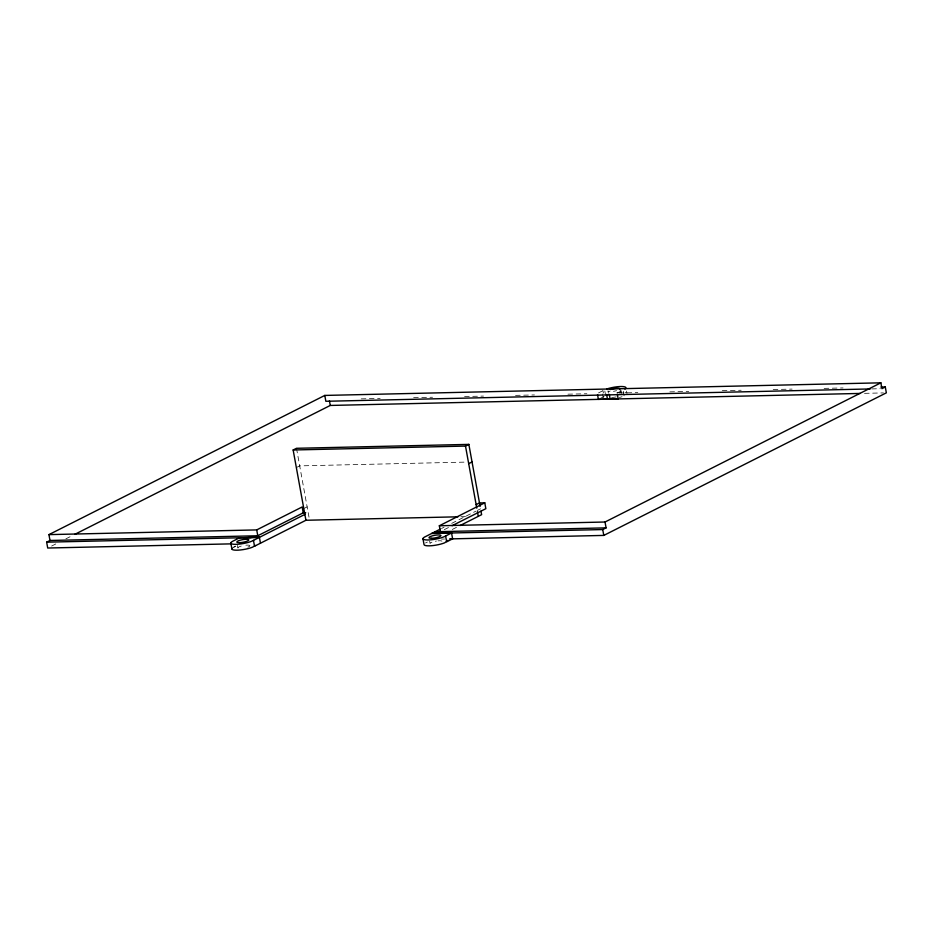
<?xml version="1.0" encoding="UTF-8"?>
<svg xmlns="http://www.w3.org/2000/svg" width="933" height="933" viewBox="0 0 933 933"><rect width="100%" height="100%" fill="white"/><g stroke="black" fill="none" stroke-linecap="round" stroke-linejoin="round"><path stroke-width="0.7" stroke-dasharray="4.67 3.5" d="M604.048 396.572L603.161 397.4L602.52 393.878M51.607 546.062L56.785 543.438M65.858 538.866L72.342 535.6M296.344 467.561L299.691 465.87L466.255 462.092M303.785 508.555L307.144 506.864M235.816 546.097L233.39 547.333L237.693 545.583M598.543 392.898L603.406 390.449M599.604 398.764L604.467 396.303M617.11 393.073L621.868 390.67M441.484 528.521L444.038 527.238M451.689 523.378L475.935 511.144M477.206 510.503L480.565 508.812M444.295 529.652L449.496 527.04M452.295 529.466L457.497 526.842M425.53 542.971L427.384 542.085M619.314 397.528L622.066 396.712M444.528 539.029L441.519 539.099M361.234 398.869L380.151 398.438M413.634 397.68L432.562 397.248M464.587 396.525L483.504 396.093M515.541 395.37L534.457 394.939M567.94 394.181L586.869 393.749M618.894 393.026L637.81 392.595M669.836 391.872L688.764 391.44M722.247 390.682L741.175 390.251M773.2 389.527L792.117 389.096M824.142 388.373L843.07 387.941M871.749 388.909L880.472 388.711M864.518 393.341L883.434 392.91M460.89 516.754L466.687 516.625M626.533 391.079L626.953 393.423M623.267 391.242L624.119 395.919M621.005 390.857L621.436 393.201M620.153 390.134L620.573 392.478M608.386 393.19L607.966 390.857A6.099 1.318 -10.3 0 0 616.585 390.659M604.829 391.009L605.68 395.697M602.986 390.717L603.406 393.061M429.623 541.047L430.055 543.391A6.099 1.318 -10.3 0 1 436.446 541.035M296.496 448.295L309.266 518.573M237.483 545.408L237.903 547.753M249.578 546.26A6.099 1.318 -10.3 0 1 247.84 547.135M238.008 548.079A6.099 1.318 -10.3 0 1 241.262 546.062M245.846 545.199A6.099 1.318 -10.3 0 1 249.881 545.863M437.985 540.848A6.099 1.318 -10.3 0 1 441.927 541.175M616.165 396.887A6.099 1.318 -10.3 0 1 611.663 397.458M616.888 392.793A12.199 2.636 -10.3 0 1 626.218 392.863"/><path stroke-width="1.4" d="M448.038 540.324L444.691 542.808A12.199 2.636 -10.3 0 1 431.664 545.7A12.199 2.636 -10.3 0 1 424.037 544.58L422.964 538.726M304.858 514.41L253.344 540.429A12.199 2.636 -10.3 0 1 237.029 544.301A12.199 2.636 -10.3 0 1 232.317 541.467L239.618 537.793L259.397 537.338L260.47 543.193M255.549 545.432L252.551 547.17A12.199 2.636 -10.3 0 1 238.102 550.155A12.199 2.636 -10.3 0 1 232.247 548.172M445.601 535.985L446.662 541.84L452.61 538.842L451.549 532.988L445.484 536.067A12.199 2.636 -10.3 0 1 429.168 539.939A12.199 2.636 -10.3 0 1 424.457 537.116L440.213 529.163M231.326 543.857L47.711 548.021L46.65 542.166L49.997 540.475L48.936 534.621L324.789 395.429L880.869 382.822L881.93 388.676L885.289 386.985L886.35 392.84L603.791 535.414L450.207 538.901M74.932 534.282L330.27 405.447L860.144 393.434M253.461 540.347L254.522 546.202L305.919 520.264L293.149 449.986L296.496 448.295L468.856 444.388L480.133 506.467M48.936 534.621L256.715 529.909L302.164 506.969L303.225 512.835L254.417 537.455M293.149 449.986L465.497 446.079L468.856 444.388M468.693 463.654L472.051 461.963M476.145 504.648L479.492 502.957L484.787 502.829L485.848 508.695L452.085 525.722M440.399 531.623L439.338 525.769L484.787 502.829M460.097 525.536L481.626 514.666L480.985 511.156M439.338 525.769L605.016 522.014L880.869 382.822M451.549 532.988L431.757 533.431L602.73 529.559L606.088 527.868L605.016 522.014M597.54 394.682L598.391 399.371L612.13 398.846M449.916 538.901L452.61 538.842M880.915 387.09L885.289 386.985M870.291 388.944L325.85 401.283L324.789 395.429M605.295 399.021A12.199 2.636 -10.3 0 0 607.453 399.149L618.171 398.927L617.319 394.239M303.225 512.835L305.721 512.777M305.919 520.264L457.998 516.812M49.997 540.475L257.776 535.764L256.715 529.909M435.105 531.74L606.088 527.868M46.65 542.166L259.397 537.338M440.773 533.244L443.292 533.221M248.633 537.595L251.152 537.571M609.284 394.379L610.135 399.056M606.602 394.472L607.453 399.149M602.73 529.559L603.791 535.414M465.497 446.079L476.786 508.158M477.416 511.669L478.267 516.357M329.419 400.77L330.27 405.447M230.824 543.076L231.897 548.931M610.007 389.586A6.099 1.318 -10.3 0 1 617.296 388.221A6.099 1.318 -10.3 0 1 619.629 389.364M606.893 388.956A12.199 2.636 -10.3 0 1 621.506 386.519A12.199 2.636 -10.3 0 1 624.912 389.108M239.478 542.644A6.099 1.318 -10.3 0 0 248.819 540.009A6.099 1.318 -10.3 0 0 240.201 540.195A6.099 1.318 -10.3 0 0 239.478 542.644M431.617 538.283A6.099 1.318 -10.3 0 0 440.959 535.647A6.099 1.318 -10.3 0 0 432.341 535.845A6.099 1.318 -10.3 0 0 431.617 538.283"/></g></svg>
